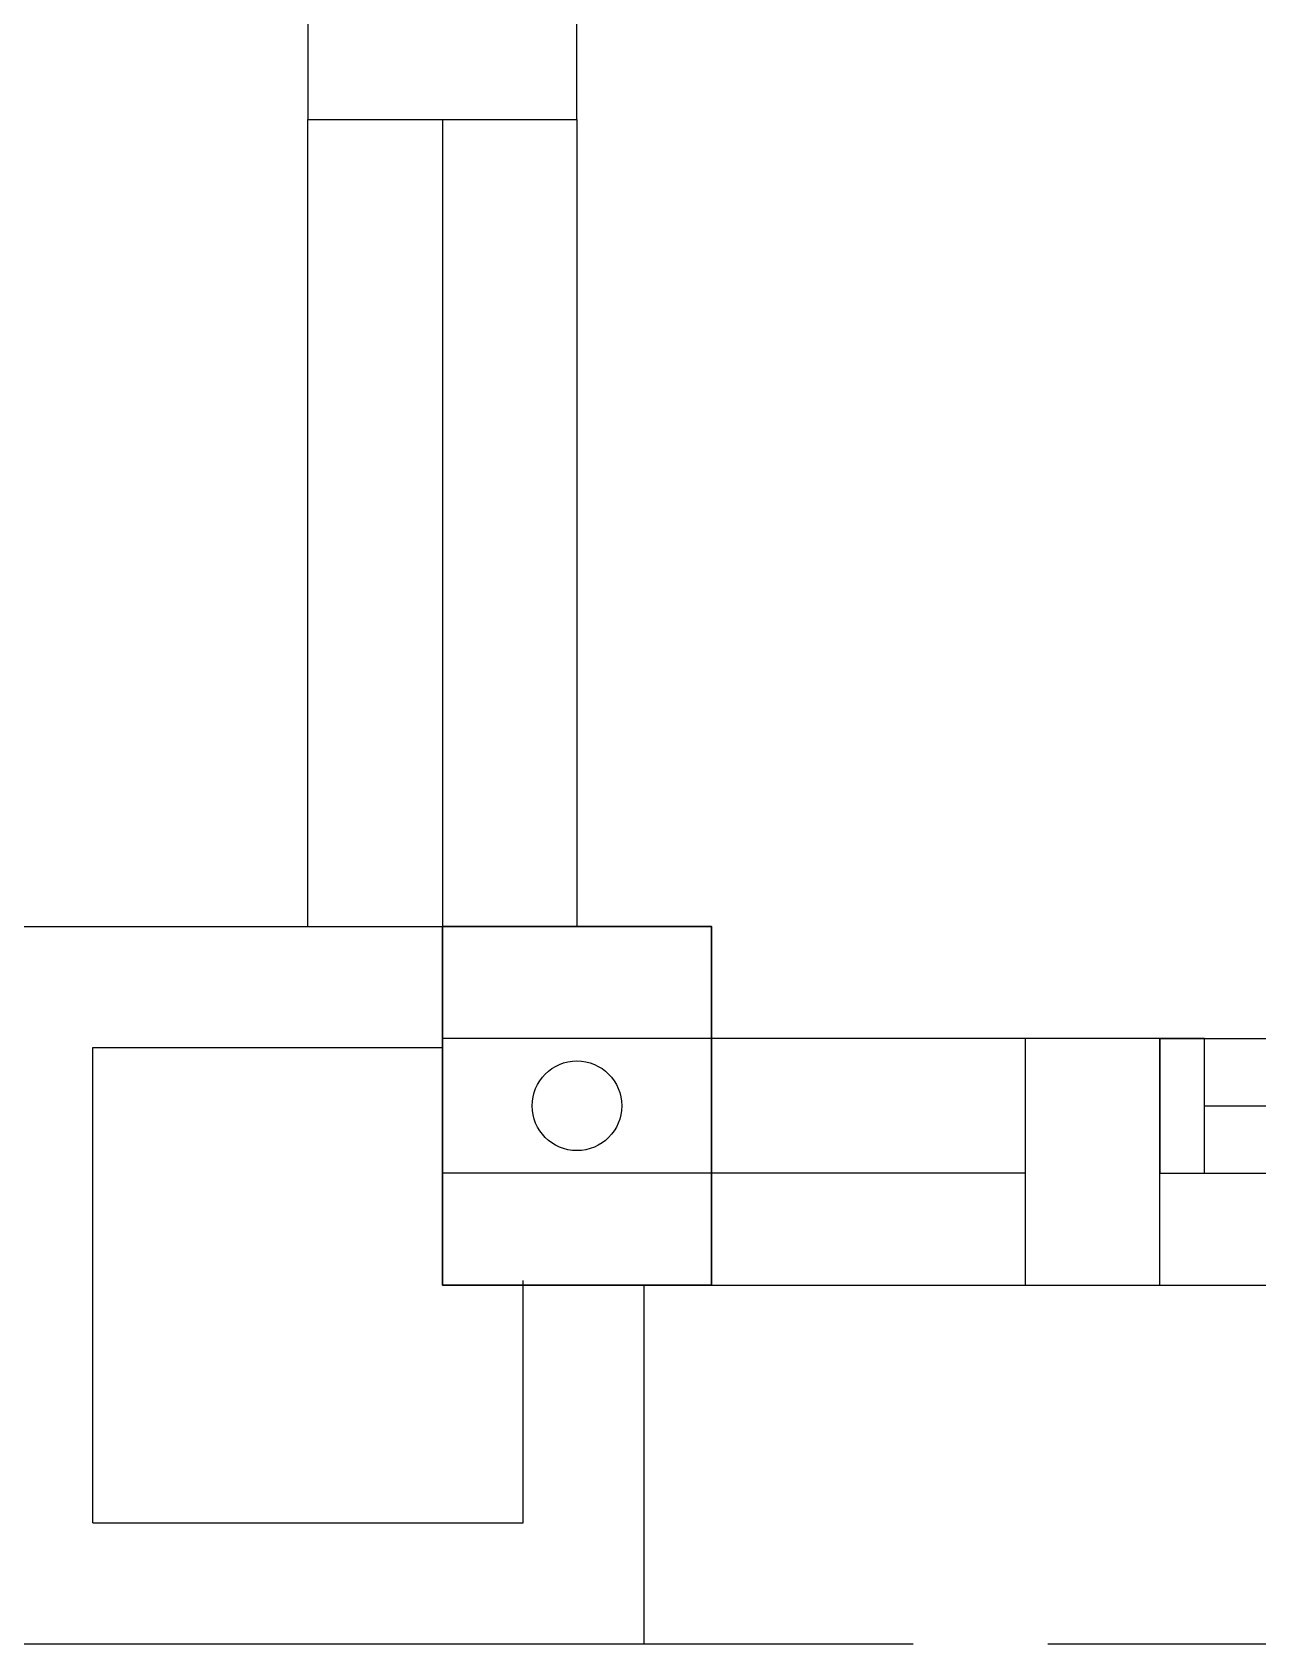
# Model space of a CAD drawing. Header units: inches. Extents: x -85907952 to 802144, y 988801 to 3125513.
# Drawn here: x 403765 to 405132, y 1029033 to 1030831 of the extents above; entities that cross this region are included whole.
import ezdxf

# ---------------------------------------------------------------- set-up
doc = ezdxf.new("R2010")
doc.units = ezdxf.units.IN
doc.header["$MEASUREMENT"] = 0
doc.linetypes.add('HIDDEN', pattern=[0.375, 0.25, -0.125])
doc.layers.add('COLUMN', color=8, linetype='Continuous', lineweight=30)
for name, color, linetype in [('DOWNPIPE', 8, 'Continuous'), ('LW', 2, 'Continuous'), ('WALL', 1, 'Continuous'), ('WIN', 9, 'Continuous')]:
    doc.layers.add(name, color=color, linetype=linetype)

# ---------------------------------------------------------------- blocks, each defined once
blk = doc.blocks.new('AW30')
at = {"layer": 'WALL'}
for points in [[(-2473393.4, -914141.5), (-2473243.4, -914141.5), (-2473243.4, -913866.5), (-2473393.4, -913866.5)], [(-2472643.4, -914141.5), (-2472493.4, -914141.5), (-2472493.4, -913866.5), (-2472643.4, -913866.5)]]:
    blk.add_lwpolyline(points, close=True, dxfattribs=at)
at = {"layer": 'WIN', "color": 1}
for p, q in [((-2473243.4, -913866.5), (-2472643.4, -913866.5)), ((-2473193.4, -913941.5), (-2472693.4, -913941.5)), ((-2473218.4, -914016.5), (-2472643.4, -914016.5))]:
    blk.add_line(p, q, dxfattribs=at)
at = {"layer": 'WIN', "color": 2}
blk.add_line((-2473243.4, -914141.5), (-2472643.4, -914141.5), dxfattribs=at)
at = {"layer": 'WIN', "color": 1}
for points in [[(-2473243.4, -914016.5), (-2473193.4, -914016.5), (-2473193.4, -913866.5), (-2473243.4, -913866.5)], [(-2472693.4, -914016.5), (-2472643.4, -914016.5), (-2472643.4, -913866.5), (-2472693.4, -913866.5)]]:
    blk.add_lwpolyline(points, close=True, dxfattribs=at)

msp = doc.modelspace()

# ---------------------------------------------------------------- linework, layer by layer
at = {"layer": 'COLUMN'}
msp.add_lwpolyline([(404222.7, 1029833.4), (404522.7, 1029833.4), (404522.7, 1029433.4), (404222.7, 1029433.4)], close=True, dxfattribs=at)
at = {"layer": 'DOWNPIPE'}
msp.add_circle((404372.7, 1029633.4), 50, dxfattribs=at)
at = {"layer": 'LW'}
msp.add_line((404072.7, 1029833.4), (404072.7, 1030733.4), dxfattribs=at)
at = {"layer": 'LW', "linetype": 'HIDDEN', "ltscale": 1200}
msp.add_line((404447.7, 1029033.4), (407247.7, 1029033.4), dxfattribs=at)
at = {"layer": 'WALL'}
for p, q in [((404222.7, 1030733.4), (404222.7, 1029833.4)), ((404372.7, 1030733.4), (404372.7, 1029833.4)), ((403697.7, 1029833.4), (404222.7, 1029833.4)), ((403832.7, 1029168.4), (403832.7, 1029698.4)), ((403832.7, 1029698.4), (404222.7, 1029698.4)), ((405022.7, 1029708.4), (404222.7, 1029708.4)), ((404872.7, 1029558.4), (404222.7, 1029558.4)), ((404312.7, 1029168.4), (404312.7, 1029438.4)), ((404447.7, 1029033.4), (404447.7, 1029433.4)), ((403832.7, 1029168.4), (404312.7, 1029168.4)), ((403697.7, 1029033.4), (404447.7, 1029033.4))]:
    msp.add_line(p, q, dxfattribs=at)
msp.add_lwpolyline([(404372.7, 1030733.4), (404372.7, 1030883.4), (404072.7, 1030883.4), (404072.7, 1030733.4)], close=True, dxfattribs=at)
at = {"layer": 'WIN'}
msp.add_line((404447.7, 1029433.4), (407247.7, 1029433.4), dxfattribs=at)

# ---------------------------------------------------------------- block references
msp.add_blockref('AW30', (2878266.1, 1943574.8), dxfattribs=at)

doc.saveas('drawing.dxf')
